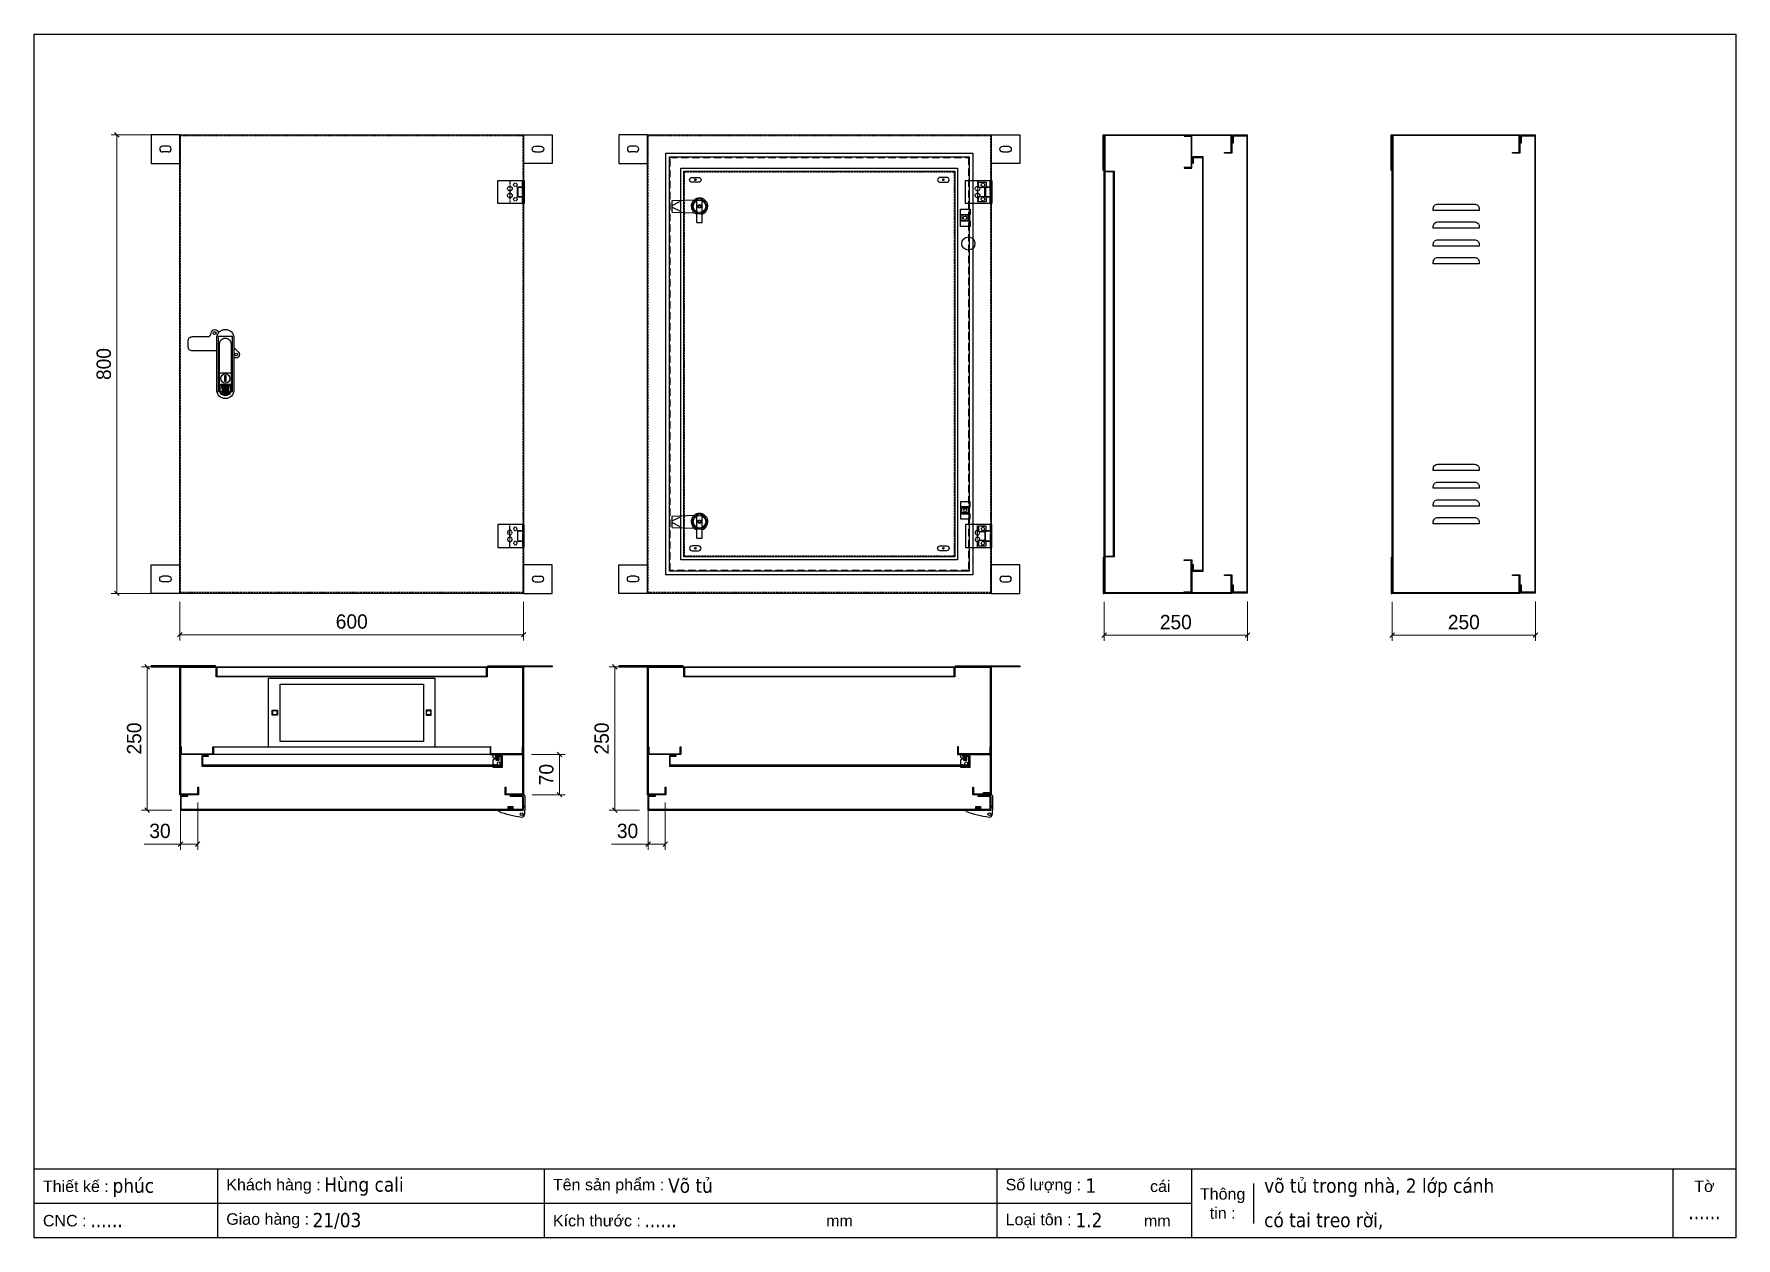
# Model space of a CAD drawing. Header units: millimetres. Extents: x 0 to 2970, y 0 to 2100.
import ezdxf
from ezdxf.enums import TextEntityAlignment as Align

# ---------------------------------------------------------------- set-up
doc = ezdxf.new("R2010")
doc.units = ezdxf.units.MM
doc.linetypes.add('HIDDEN2', pattern=[4.7625, 3.175, -1.5875])
doc.linetypes.add('HIDDENX2', pattern=[19.05, 12.7, -6.35])
for name, color, linetype in [('CNC', 7, 'Continuous'), ('DIM', 253, 'Continuous'), ('HEATER', 1, 'Continuous')]:
    doc.layers.add(name, color=color, linetype=linetype)
doc.styles.add('Arial', font='arial.ttf')
doc.styles.add('Tahoma (Input Text)', font='tahoma.ttf')
doc.dimstyles.new('Dim-25', dxfattribs={"dimtxt": 25, "dimasz": 8, "dimexe": 10, "dimexo": 15, "dimgap": 10, "dimtad": 1, "dimdec": 0, "dimtxsty": 'Standard', "dimblk": 'OBLIQUE', "dimcen": 10, "dimclrd": 5, "dimclre": 5, "dimclrt": 3, "dimazin": 3, "dimtfac": 1, "dimtdec": 0, "dimtmove": 0, "dimatfit": 3, "dimldrblk": 'OBLIQUE', "dimlwd": 9, "dimlwe": 9})

# ---------------------------------------------------------------- blocks, each defined once
blk = doc.blocks.new('khungtenAsean2')
at = {"color": 7}
for p, q in [((2970, -1980), (0, -1980)), ((320, -1980), (320, -2100)), ((890, -1980), (890, -2100)), ((1680, -1980), (1680, -2100)), ((2020, -1980), (2020, -2100)), ((2860, -1980), (2860, -2100)), ((2128.3, -2005), (2128.3, -2075)), ((2020, -2040), (0, -2040))]:
    blk.add_line(p, q, dxfattribs=at)
blk.add_lwpolyline([(0, 0), (2970, 0), (2970, -2100), (0, -2100)], close=True, dxfattribs=at)
at = {"color": 2, "char_height": 20, "style": 'Arial'}
for s, insert, width, attachment_point in [('  Thiết kế :', (0, -2010), 917.634, 4), ('  Khách hàng :', (320, -2010), 917.634, 4), ('  Tên sản phẩm :', (890, -2010), 917.634, 4), ('  Số lượng :', (1680, -2010), 917.634, 4), ('cái', (1947.6, -2010), 917.634, 4), ('Thông\\Ptin :', (2074.2, -2040), 108.311, 5), ('Tờ', (2915, -2010), 110, 5), ('  CNC :', (0, -2070), 917.634, 4), ('  Giao hàng :', (320, -2070), 917.634, 4), ('  Kích thước :', (890, -2070), 917.634, 4), ('mm', (1382.3, -2070), 917.634, 4), ('  Loại tôn :', (1680, -2070), 917.634, 4), ('mm', (1936.9, -2070), 917.634, 4)]:
    blk.add_mtext(s, dxfattribs=dict(at, insert=insert, width=width, attachment_point=attachment_point))
at = {"color": 1, "style": 'Tahoma (Input Text)', "flags": 8}
for tag, p in [('#01', (137.1, -2021.3)), ('#03', (506.6, -2019.3)), ('#05', (1106.6, -2021.3)), ('#07', (1834.7, -2021.3)), ('#09', (2146.7, -2021.3)), ('#02', (98.5, -2081.3)), ('#04', (486.1, -2081.3)), ('#06', (1065.3, -2081.3)), ('#08', (1817.4, -2081.3)), ('#10', (2146.7, -2081.3))]:
    blk.add_attdef(tag, p, '', height=25, dxfattribs=at)
blk.add_attdef('#11', text='', height=25, dxfattribs=at).set_placement((2915, -2067.3), align=Align.CENTER)
blk = doc.blocks.new('Tai treo 2')
at = {"color": 8}
blk.add_line((0, 0), (0, 50), dxfattribs=at)
at = {"color": 2}
for p, q in [((20, 30), (30, 30)), ((20, 20), (30, 20))]:
    blk.add_line(p, q, dxfattribs=at)
at = {"color": 8}
blk.add_lwpolyline([(0, 0), (50, 0), (50, 50), (0, 50)], dxfattribs=at)
at = {"color": 2}
for centre, start, end in [((20, 25), 90, 270), ((30, 25), 270, 90)]:
    blk.add_arc(centre, 5, start, end, dxfattribs=at)
blk = doc.blocks.new('*D1')
at = {"color": 0, "linetype": 'ByBlock', "lineweight": -2}
for p, q in [((148.6, 1920.4), (140.6, 1928.4)), ((140.6, 1128.4), (148.6, 1120.4))]:
    blk.add_line(p, q, dxfattribs=at)
at = {"layer": 'Defpoints', "color": 0, "transparency": 16777216}
for p in [(254.4, 1924.4), (144.6, 1124.4), (254.4, 1124.4)]:
    blk.add_point(p, dxfattribs=at)
at = {"layer": 'DIM', "color": 5, "lineweight": 9, "transparency": 16777216}
for p, q in [((239.4, 1924.4), (134.6, 1924.4)), ((144.6, 1924.4), (144.6, 1124.4)), ((239.4, 1124.4), (134.6, 1124.4))]:
    blk.add_line(p, q, dxfattribs=at)
at = {"layer": 'DIM', "color": 3, "transparency": 16777216, "insert": (121.8, 1524.4), "char_height": 25, "attachment_point": 5, "rotation": 90}
blk.add_mtext('800', dxfattribs=at)
blk = doc.blocks.new('_Oblique')
at = {"color": 0, "linetype": 'ByBlock', "lineweight": -2}
blk.add_line((-0.5, -0.5), (0.5, 0.5), dxfattribs=at)
blk = doc.blocks.new('*D2')
at = {"color": 0, "linetype": 'ByBlock', "lineweight": -2}
for p, q in [((258.4, 1056.3), (250.4, 1048.3)), ((850.4, 1048.3), (858.4, 1056.3))]:
    blk.add_line(p, q, dxfattribs=at)
at = {"layer": 'Defpoints', "color": 0, "transparency": 16777216}
for p in [(254.4, 1124.4), (854.4, 1124.4), (854.4, 1052.3)]:
    blk.add_point(p, dxfattribs=at)
at = {"layer": 'DIM', "color": 5, "lineweight": 9, "transparency": 16777216}
for p, q in [((254.4, 1109.4), (254.4, 1042.3)), ((854.4, 1109.4), (854.4, 1042.3)), ((254.4, 1052.3), (854.4, 1052.3))]:
    blk.add_line(p, q, dxfattribs=at)
at = {"layer": 'DIM', "color": 3, "transparency": 16777216, "insert": (554.4, 1075.1), "char_height": 25, "attachment_point": 5}
blk.add_mtext('600', dxfattribs=at)
blk = doc.blocks.new('HL044-1.3-C')
at = {"color": 1, "linetype": 'HIDDEN2', "ltscale": 0.5}
for p, q in [((-25, 40), (-25, 0)), ((-3, 0), (-3, 40))]:
    blk.add_line(p, q, dxfattribs=at)
at = {"color": 1}
for p, q in [((-12, 29), (0, 29)), ((-12, 11), (-12, 29)), ((0, 11), (-12, 11)), ((-11, 28.5), (0, 28.5)), ((-11, 28.5), (-11, 11.5)), ((0, 11.5), (-11, 11.5))]:
    blk.add_line(p, q, dxfattribs=at)
blk.add_lwpolyline([(-46, 40), (0, 40), (0, 0), (-46, 0)], close=True, dxfattribs=at)
at = {"color": 1, "linetype": 'HIDDEN2', "ltscale": 0.5}
for centre, radius in [((-25, 26), 4), ((-15.5, 32.5), 3), ((-25, 14), 4), ((-15.5, 7.5), 3)]:
    blk.add_circle(centre, radius, dxfattribs=at)
blk = doc.blocks.new('AB301-2-1')
at = {"linetype": 'Continuous'}
h = blk.add_hatch(dxfattribs=at)
h.set_pattern_fill('ACAD_ISO09W100', color=1, scale=0.2)
h.set_pattern_definition([(0, (-368.0181, 398.3814), (0, 1), [4.8, -0.6, 1.2, -0.6, 1.2, -0.6])])
h.paths.add_polyline_path([(-4.1, -88.5, 0.118404), (0, -89.5, 0.118404), (4.1, -88.5), (7, -72), (-7, -72)])
at = {"color": 1, "linetype": 'Continuous'}
for p, q in [((-10, -50.5), (10, -50.5)), ((-7, -72), (7, -72)), ((-7, -72), (-4.1, -88.5)), ((7, -72), (4.1, -88.5))]:
    blk.add_line(p, q, dxfattribs=at)
for points in [[(-15, -12.5), (-57.5, -12.5, -0.414214), (-65, -5), (-65, 5, -0.414214), (-57.5, 12.5), (-30.7, 12.5, 0.414214), (-24.7, 18.5), (-24.7, 18.7)], [(-24.7, 18.7, -0.198912), (-23, 23), (-23, 23, -0.414214), (-14.5, 23), (-11.3, 19.8)], [(15, -6.5), (23, -14.5, -0.414214), (23, -23), (23, -23, -0.381561), (15, -23.4, -0.381561)]]:
    blk.add_lwpolyline(points, format="xyb", dxfattribs=at)
for points in [[(0, 25), (0, 25, -0.414214), (15, 10), (15, -80.5, -0.414214), (0, -95.5), (0, -95.5, -0.414214), (-15, -80.5), (-15, 10, -0.414214)], [(0, 10, -0.414214), (10, 0), (10, -80.5, -0.414214), (0, -90.5, -0.414214), (-10, -80.5), (-10, 0, -0.414214)], [(9, -72.5), (9, -80.5, -0.414214), (0, -89.5, -0.414214), (-9, -80.5), (-9, -72.5, -0.414214), (-7, -70.5), (7, -70.5, -0.414214)]]:
    blk.add_lwpolyline(points, format="xyb", close=True, dxfattribs=at)
at = {"color": 2, "linetype": 'Continuous'}
blk.add_lwpolyline([(-12, 13.3), (12, 13.3), (12, -83.7), (-12, -83.7)], close=True, dxfattribs=at)
at = {"color": 1, "linetype": 'Continuous'}
blk.add_lwpolyline([(-1, -55.5), (1, -55.5), (1, -65.5), (-1, -65.5)], close=True, dxfattribs=at)
for centre, radius in [((-18.7, 18.7), 2.5), ((18.7, -18.7), 2.5), ((0, -60.5), 8)]:
    blk.add_circle(centre, radius, dxfattribs=at)
blk = doc.blocks.new('SDGFGHGHG')
at = {"layer": 'HEATER'}
for p, q in [((860892.9, 570780.5), (860931.6, 570782)), ((860892.9, 570760.5), (860892.9, 570780.5)), ((860892.9, 570771.9), (860906.3, 570778.7)), ((860935.9, 570742), (860935.9, 570784.3)), ((860944.9, 570742), (860944.9, 570784.3)), ((860892.9, 570769.1), (860906.3, 570762.4)), ((860892.9, 570760.5), (860931.6, 570759.1)), ((860937.5, 570771.3), (860939.5, 570771.3)), ((860937.5, 570769.8), (860939.5, 570769.8)), ((860939.5, 570773.5), (860939.5, 570771.3)), ((860939.5, 570769.8), (860939.5, 570767.6)), ((860941.3, 570773.5), (860941.3, 570771.3)), ((860941.3, 570771.3), (860943.4, 570771.3)), ((860941.3, 570769.8), (860941.3, 570767.6)), ((860941.3, 570769.8), (860943.4, 570769.8)), ((860935.9, 570742), (860944.9, 570742))]:
    blk.add_line(p, q, dxfattribs=at)
blk.add_circle((860940.4, 570770.5), 3.08, dxfattribs=at)
blk.add_arc((860940.4, 570770.5), 14.5, 288.08, 251.92, dxfattribs=at)
blk = doc.blocks.new('SĐFHGGH')
at = {"layer": 'HEATER'}
for points in [[(860943.4, 570717), (860943.4, 570718.4), (860937.4, 570718.4), (860937.4, 570717)], [(860928.8, 570702.4), (860927.4, 570702.4), (860927.4, 570708.4), (860928.8, 570708.4)], [(860943.4, 570693.8), (860943.4, 570692.4), (860937.4, 570692.4), (860937.4, 570693.8)], [(860952.1, 570702.4), (860953.4, 570702.4), (860953.4, 570708.4), (860952.1, 570708.4)]]:
    blk.add_lwpolyline(points, dxfattribs=at)
for start, end in [(104.4775, 165.5225), (14.4775, 75.5225), (194.4775, 255.5225), (284.4775, 345.5225)]:
    blk.add_arc((860940.4, 570705.4), 12, start, end, dxfattribs=at)
blk = doc.blocks.new('MS722')
for name, p in [('SDGFGHGHG', (-860940.4, -570770.5)), ('SĐFHGGH', (-860940.4, -570705.4))]:
    blk.add_blockref(name, p)
blk = doc.blocks.new('HL003-2-3')
h = blk.add_hatch()
h.set_pattern_fill('ANSI31', color=2, scale=0.5, style=0)
h.set_pattern_definition([(45, (8435.407, 86016.9664), (-1.122532015, 1.122532015), [])])
h.paths.add_polyline_path([(11, 10), (5, 10), (5, 0), (11, 0)])
at = {"color": 1}
for p, q in [((0, 22), (17, 22)), ((0, 20), (0, 22)), ((0, 20), (15, 20)), ((4, 18), (0, 18)), ((0, 10), (0, 18)), ((0, 10), (8, 3)), ((0, 4), (3.4, 7)), ((0, 0), (0, 4)), ((16, 0), (0, 0)), ((4, 20), (4, 18)), ((17, 3), (8, 3)), ((15, 20), (15, 3)), ((16, 3), (16, 0)), ((17, 22), (17, 3))]:
    blk.add_line(p, q, dxfattribs=at)
at = {"color": 2}
blk.add_lwpolyline([(5, 10), (11, 10), (11, 0), (5, 0)], close=True, dxfattribs=at)
at = {"color": 1}
blk.add_circle((10, 16), 3, dxfattribs=at)
blk.add_circle((10, 16), 3, dxfattribs=at)
blk = doc.blocks.new('HL044-1.3-B')
h = blk.add_hatch()
h.set_pattern_fill('ANSI31', color=1, scale=0.3, style=0)
h.set_pattern_definition([(45, (-80982.31925, -42991.2648), (-0.673519209, 0.673519209), [])])
h.paths.add_polyline_path([(-15.5, 27), (-15.5, 24), (-9.5, 24), (-9.5, 27)])
at = {"color": 1}
for p, q in [((0, 0), (-43, 0)), ((-43, 0), (-43, -2)), ((-25, 6.5), (-25, 0)), ((-25, 6.5), (-19, 5.9)), ((-25, 5.5), (-19, 4.9)), ((-25, 4.5), (-19, 3.9)), ((-25, 3.5), (-19, 2.9)), ((-25, 2.5), (-19, 1.9)), ((-25, 1.5), (-19, 0.9)), ((-25, 0.5), (-19.7, 0)), ((-22, 24), (-22, 27)), ((-22, 27), (1, 27)), ((-1, 24), (-22, 24)), ((-19, 6.5), (-19, 0)), ((-15.5, 24), (-15.5, 27)), ((-9.5, 24), (-9.5, 27)), ((0, 23), (0, 0)), ((0, 7.5), (3, 7.5)), ((0, 6), (3, 6)), ((3, 25), (3, 0)), ((3, -6.5), (3, 0))]:
    blk.add_line(p, q, dxfattribs=at)
blk.add_lwpolyline([(-26, 6.5), (-18, 6.5), (-18, 0), (-26, 0)], close=True, dxfattribs=at)
blk.add_circle((-2.3, -7), 2.55, dxfattribs=at)
for centre, radius, start, end in [((-1, 23), 1, 0, 90), ((1, 25), 2, 0, 90), ((15.4, 147.7), 160.7, 248.6705, 263.5901), ((-2.5, -6.5), 5.5, 270, 0)]:
    blk.add_arc(centre, radius, start, end, dxfattribs=at)
blk = doc.blocks.new('HL003-2-2')
at = {"color": 1}
for p, q in [((15, 21), (15, 12)), ((15, -9), (15, 0)), ((16, 12), (17, 12)), ((16, 0), (17, 0))]:
    blk.add_line(p, q, dxfattribs=at)
blk.add_lwpolyline([(17, 0), (17, -9), (0, -9), (0, 21), (17, 21), (17, 12)], dxfattribs=at)
blk.add_lwpolyline([(0, 12), (16, 12), (16, 0), (0, 0)], close=True, dxfattribs=at)
blk.add_circle((8, 6), 3, dxfattribs=at)
blk = doc.blocks.new('*D3')
at = {"color": 0, "linetype": 'ByBlock', "lineweight": -2}
for p, q in [((1871.5, 1055.3), (1863.5, 1047.3)), ((2113.5, 1047.3), (2121.5, 1055.3))]:
    blk.add_line(p, q, dxfattribs=at)
at = {"layer": 'Defpoints', "color": 0, "transparency": 16777216}
for p in [(1867.5, 1124.4), (2117.5, 1125.4), (2117.5, 1051.3)]:
    blk.add_point(p, dxfattribs=at)
at = {"layer": 'DIM', "color": 5, "lineweight": 9, "transparency": 16777216}
for p, q in [((1867.5, 1109.4), (1867.5, 1041.3)), ((2117.5, 1110.4), (2117.5, 1041.3)), ((1867.5, 1051.3), (2117.5, 1051.3))]:
    blk.add_line(p, q, dxfattribs=at)
at = {"layer": 'DIM', "color": 3, "transparency": 16777216, "insert": (1992.5, 1074.1), "char_height": 25, "attachment_point": 5}
blk.add_mtext('250', dxfattribs=at)
blk = doc.blocks.new('*D4')
at = {"color": 0, "linetype": 'ByBlock', "lineweight": -2}
for p, q in [((1075.6, 691.1), (1067.6, 683.1)), ((1097.6, 683.1), (1105.6, 691.1))]:
    blk.add_line(p, q, dxfattribs=at)
at = {"layer": 'Defpoints', "color": 0, "transparency": 16777216}
for p in [(1071.6, 774.4), (1101.6, 774.4), (1071.6, 687.1)]:
    blk.add_point(p, dxfattribs=at)
at = {"layer": 'DIM', "color": 5, "lineweight": 9, "transparency": 16777216}
for p, q in [((1071.6, 759.4), (1071.6, 677.1)), ((1101.6, 759.4), (1101.6, 677.1)), ((1071.6, 687.1), (1007.9, 687.1)), ((1101.6, 687.1), (1071.6, 687.1))]:
    blk.add_line(p, q, dxfattribs=at)
at = {"layer": 'DIM', "color": 3, "transparency": 16777216, "insert": (1035.7, 709.9), "char_height": 25, "attachment_point": 5}
blk.add_mtext('30', dxfattribs=at)
blk = doc.blocks.new('ovan8.5x20')
at = {"layer": 'CNC', "color": 2, "lineweight": -3}
for p, q in [((5.7, 4.2), (-5.8, 4.2)), ((-5.8, -4.2), (5.7, -4.2))]:
    blk.add_line(p, q, dxfattribs=at)
for centre, start, end in [((-5.8, 0), 90, 270), ((5.7, 0), 270, 90)]:
    blk.add_arc(centre, 4.25, start, end, dxfattribs=at)
blk = doc.blocks.new('*D5')
at = {"color": 0, "linetype": 'ByBlock', "lineweight": -2}
for p, q in [((1017.5, 992.2), (1009.5, 1000.2)), ((1009.5, 750.2), (1017.5, 742.2))]:
    blk.add_line(p, q, dxfattribs=at)
at = {"layer": 'Defpoints', "color": 0, "ltscale": 3, "transparency": 16777216}
for p in [(1070.4, 996.2), (1013.5, 746.2), (1071.4, 746.2)]:
    blk.add_point(p, dxfattribs=at)
at = {"layer": 'DIM', "color": 5, "lineweight": 9, "ltscale": 3, "transparency": 16777216}
for p, q in [((1055.4, 996.2), (1003.5, 996.2)), ((1013.5, 996.2), (1013.5, 746.2)), ((1056.4, 746.2), (1003.5, 746.2))]:
    blk.add_line(p, q, dxfattribs=at)
at = {"layer": 'DIM', "color": 3, "ltscale": 3, "transparency": 16777216, "insert": (990.7, 871.2), "char_height": 25, "attachment_point": 5, "rotation": 90}
blk.add_mtext('250', dxfattribs=at)
blk = doc.blocks.new('*D6')
at = {"color": 0, "linetype": 'ByBlock', "lineweight": -2}
for p, q in [((259.6, 691.1), (251.6, 683.1)), ((281.6, 683.1), (289.6, 691.1))]:
    blk.add_line(p, q, dxfattribs=at)
at = {"layer": 'Defpoints', "color": 0, "transparency": 16777216}
for p in [(255.6, 774.4), (285.6, 774.4), (255.6, 687.1)]:
    blk.add_point(p, dxfattribs=at)
at = {"layer": 'DIM', "color": 5, "lineweight": 9, "transparency": 16777216}
for p, q in [((255.6, 759.4), (255.6, 677.1)), ((285.6, 759.4), (285.6, 677.1)), ((255.6, 687.1), (191.9, 687.1)), ((285.6, 687.1), (255.6, 687.1))]:
    blk.add_line(p, q, dxfattribs=at)
at = {"layer": 'DIM', "color": 3, "transparency": 16777216, "insert": (219.8, 709.9), "char_height": 25, "attachment_point": 5}
blk.add_mtext('30', dxfattribs=at)
blk = doc.blocks.new('*D7')
at = {"color": 0, "linetype": 'ByBlock', "lineweight": -2}
for p, q in [((201.5, 992.2), (193.5, 1000.2)), ((193.5, 750.2), (201.5, 742.2))]:
    blk.add_line(p, q, dxfattribs=at)
at = {"layer": 'Defpoints', "color": 0, "ltscale": 3, "transparency": 16777216}
for p in [(254.4, 996.2), (197.5, 746.2), (255.4, 746.2)]:
    blk.add_point(p, dxfattribs=at)
at = {"layer": 'DIM', "color": 5, "lineweight": 9, "ltscale": 3, "transparency": 16777216}
for p, q in [((239.4, 996.2), (187.5, 996.2)), ((197.5, 996.2), (197.5, 746.2)), ((240.4, 746.2), (187.5, 746.2))]:
    blk.add_line(p, q, dxfattribs=at)
at = {"layer": 'DIM', "color": 3, "ltscale": 3, "transparency": 16777216, "insert": (174.8, 871.2), "char_height": 25, "attachment_point": 5, "rotation": 90}
blk.add_mtext('250', dxfattribs=at)
blk = doc.blocks.new('*D8')
at = {"color": 0, "linetype": 'ByBlock', "lineweight": -2}
for p, q in [((920.9, 839.2), (912.9, 847.2)), ((912.9, 777.2), (920.9, 769.2))]:
    blk.add_line(p, q, dxfattribs=at)
at = {"layer": 'Defpoints', "color": 0, "ltscale": 3, "transparency": 16777216}
for p in [(853.2, 843.2), (916.9, 843.2), (854.4, 773.2)]:
    blk.add_point(p, dxfattribs=at)
at = {"layer": 'DIM', "color": 5, "lineweight": 9, "ltscale": 3, "transparency": 16777216}
for p, q in [((868.2, 843.2), (926.9, 843.2)), ((916.9, 773.2), (916.9, 843.2)), ((869.4, 773.2), (926.9, 773.2))]:
    blk.add_line(p, q, dxfattribs=at)
at = {"layer": 'DIM', "color": 3, "ltscale": 3, "transparency": 16777216, "insert": (894.1, 808.2), "char_height": 25, "attachment_point": 5, "rotation": 90}
blk.add_mtext('70', dxfattribs=at)
blk = doc.blocks.new('*D9')
at = {"color": 0, "linetype": 'ByBlock', "lineweight": -2}
for p, q in [((2374.1, 1055.3), (2366.1, 1047.3)), ((2616.1, 1047.3), (2624.1, 1055.3))]:
    blk.add_line(p, q, dxfattribs=at)
at = {"layer": 'Defpoints', "color": 0, "transparency": 16777216}
for p in [(2370.1, 1124.4), (2620.1, 1125.4), (2620.1, 1051.3)]:
    blk.add_point(p, dxfattribs=at)
at = {"layer": 'DIM', "color": 5, "lineweight": 9, "transparency": 16777216}
for p, q in [((2370.1, 1109.4), (2370.1, 1041.3)), ((2620.1, 1110.4), (2620.1, 1041.3)), ((2370.1, 1051.3), (2620.1, 1051.3))]:
    blk.add_line(p, q, dxfattribs=at)
at = {"layer": 'DIM', "color": 3, "transparency": 16777216, "insert": (2495.1, 1074.1), "char_height": 25, "attachment_point": 5}
blk.add_mtext('250', dxfattribs=at)

msp = doc.modelspace()

# ---------------------------------------------------------------- linework, layer by layer
at = {"ltscale": 3}
for p, q in [((1653.9, 773.2), (1659.9, 773.2)), ((1656.9, 773.2), (1656.9, 777.3)), ((1656.9, 777.3), (1669.2, 777.3))]:
    msp.add_line(p, q, dxfattribs=at)
at = {"color": 7}
for points in [[(254.4, 1924.4), (854.4, 1924.4), (854.4, 1124.4), (254.4, 1124.4)], [(1070.4, 1924.4), (1670.4, 1924.4), (1670.4, 1124.4), (1070.4, 1124.4)], [(2077.3, 1893.2), (2089.3, 1893.2), (2089.3, 1923.2), (1868.7, 1923.2), (1868.7, 1125.6), (2089.3, 1125.6), (2089.3, 1155.6), (2077.3, 1155.6), (2077.3, 1156.8), (2090.5, 1156.8), (2090.5, 1124.4), (1867.5, 1124.4), (1867.5, 1924.4), (2090.5, 1924.4), (2090.5, 1892), (2077.3, 1892)], [(2093.3, 1910.2), (2093.3, 1922.2), (2116.3, 1922.2), (2116.3, 1126.6), (2093.3, 1126.6), (2093.3, 1138.6), (2092.1, 1138.6), (2092.1, 1125.4), (2117.5, 1125.4), (2117.5, 1923.4), (2092.1, 1923.4), (2092.1, 1910.2)], [(2579.9, 1893.2), (2591.9, 1893.2), (2591.9, 1923.2), (2371.3, 1923.2), (2371.3, 1125.6), (2591.9, 1125.6), (2591.9, 1155.6), (2579.9, 1155.6), (2579.9, 1156.8), (2593.1, 1156.8), (2593.1, 1124.4), (2370.1, 1124.4), (2370.1, 1924.4), (2593.1, 1924.4), (2593.1, 1892), (2579.9, 1892)], [(2595.9, 1910.2), (2595.9, 1922.2), (2618.9, 1922.2), (2618.9, 1126.6), (2595.9, 1126.6), (2595.9, 1138.6), (2594.7, 1138.6), (2594.7, 1125.4), (2620.1, 1125.4), (2620.1, 1923.4), (2594.7, 1923.4), (2594.7, 1910.2)], [(1102.8, 1892), (1638, 1892), (1638, 1156.8), (1102.8, 1156.8)], [(823.2, 786.4), (823.2, 774.4), (853.2, 774.4), (853.2, 995), (255.6, 995), (255.6, 774.4), (285.6, 774.4), (285.6, 786.4), (286.8, 786.4), (286.8, 773.2), (254.4, 773.2), (254.4, 996.2), (854.4, 996.2), (854.4, 773.2), (822, 773.2), (822, 786.4)], [(319.2, 995), (319.2, 980), (789.6, 980), (789.6, 995), (790.8, 995), (790.8, 978.8), (318, 978.8), (318, 995)], [(1639.2, 786.4), (1639.2, 774.4), (1669.2, 774.4), (1669.2, 995), (1071.6, 995), (1071.6, 774.4), (1101.6, 774.4), (1101.6, 786.4), (1102.8, 786.4), (1102.8, 773.2), (1070.4, 773.2), (1070.4, 996.2), (1670.4, 996.2), (1670.4, 773.2), (1638, 773.2), (1638, 786.4)], [(409.4, 976.2), (699.4, 976.2), (699.4, 856.2), (409.4, 856.2)], [(840.2, 770.4), (852.2, 770.4), (852.2, 747.4), (256.6, 747.4), (256.6, 770.4), (268.6, 770.4), (268.6, 771.6), (255.4, 771.6), (255.4, 746.2), (853.4, 746.2), (853.4, 771.6), (840.2, 771.6)], [(1656.2, 770.4), (1668.2, 770.4), (1668.2, 747.4), (1072.6, 747.4), (1072.6, 770.4), (1084.6, 770.4), (1084.6, 771.6), (1071.4, 771.6), (1071.4, 746.2), (1669.4, 746.2), (1669.4, 771.6), (1656.2, 771.6)]]:
    msp.add_lwpolyline(points, close=True, dxfattribs=at)
at = {"color": 7, "linetype": 'HIDDEN2'}
for points in [[(255.6, 1923.2), (853.2, 1923.2), (853.2, 1125.6), (255.6, 1125.6)], [(1071.6, 1923.2), (1669.2, 1923.2), (1669.2, 1125.6), (1071.6, 1125.6)]]:
    msp.add_lwpolyline(points, close=True, dxfattribs=at)
at = {"color": 8}
for points in [[(1865.5, 1862.1), (1865.5, 1924.4), (1867.5, 1924.4), (1867.5, 1862.1)], [(2368.1, 1862.1), (2368.1, 1924.4), (2370.1, 1924.4), (2370.1, 1862.1)], [(1865.5, 1186.7), (1865.5, 1124.4), (1867.5, 1124.4), (1867.5, 1186.7)], [(2368.1, 1186.7), (2368.1, 1124.4), (2370.1, 1124.4), (2370.1, 1186.7)], [(316.7, 998.2), (204.4, 998.2), (204.4, 996.2), (316.7, 996.2)], [(792.1, 998.2), (904.4, 998.2), (904.4, 996.2), (792.1, 996.2)], [(1132.7, 998.2), (1020.4, 998.2), (1020.4, 996.2), (1132.7, 996.2)], [(1608.1, 998.2), (1720.4, 998.2), (1720.4, 996.2), (1608.1, 996.2)]]:
    msp.add_lwpolyline(points, close=True, dxfattribs=at)
at = {"color": 3}
for points in [[(2007.3, 1922), (2019.3, 1922), (2019.3, 1867), (2007.3, 1867), (2007.3, 1865.8), (2020.5, 1865.8), (2020.5, 1923.2), (2007.3, 1923.2)], [(1129, 1865.8), (1611.8, 1865.8), (1611.8, 1183), (1129, 1183)], [(2007.3, 1126.8), (2019.3, 1126.8), (2019.3, 1181.8), (2007.3, 1181.8), (2007.3, 1183), (2020.5, 1183), (2020.5, 1125.6), (2007.3, 1125.6)], [(256.8, 856.4), (256.8, 844.4), (311.8, 844.4), (311.8, 856.4), (313, 856.4), (313, 843.2), (255.6, 843.2), (255.6, 856.4)], [(313, 856.4), (795.8, 856.4), (795.8, 843.2), (313, 843.2)], [(852, 856.4), (852, 844.4), (797, 844.4), (797, 856.4), (795.8, 856.4), (795.8, 843.2), (853.2, 843.2), (853.2, 856.4)], [(1072.8, 856.4), (1072.8, 844.4), (1127.8, 844.4), (1127.8, 856.4), (1129, 856.4), (1129, 843.2), (1071.6, 843.2), (1071.6, 856.4)], [(1668, 856.4), (1668, 844.4), (1613, 844.4), (1613, 856.4), (1611.8, 856.4), (1611.8, 843.2), (1669.2, 843.2), (1669.2, 856.4)]]:
    msp.add_lwpolyline(points, close=True, dxfattribs=at)
at = {"color": 6}
for points in [[(1109.1, 1885.7), (1631.7, 1885.7), (1631.7, 1163.1), (1109.1, 1163.1)], [(2023.3, 1874.5), (2023.3, 1884.5), (2039.3, 1884.5), (2039.3, 1164.3), (2023.3, 1164.3), (2023.3, 1174.3), (2022.1, 1174.3), (2022.1, 1163.1), (2040.5, 1163.1), (2040.5, 1885.7), (2022.1, 1885.7), (2022.1, 1874.5)], [(804.5, 840.4), (814.5, 840.4), (814.5, 824.4), (294.3, 824.4), (294.3, 840.4), (304.3, 840.4), (304.3, 841.6), (293.1, 841.6), (293.1, 823.2), (815.7, 823.2), (815.7, 841.6), (804.5, 841.6)], [(1620.5, 840.4), (1630.5, 840.4), (1630.5, 824.4), (1110.3, 824.4), (1110.3, 840.4), (1120.3, 840.4), (1120.3, 841.6), (1109.1, 841.6), (1109.1, 823.2), (1631.7, 823.2), (1631.7, 841.6), (1620.5, 841.6)]]:
    msp.add_lwpolyline(points, close=True, dxfattribs=at)
at = {"color": 6, "linetype": 'HIDDENX2'}
msp.add_lwpolyline([(1110.3, 1884.5), (1630.5, 1884.5), (1630.5, 1164.3), (1110.3, 1164.3)], close=True, dxfattribs=at)
at = {"color": 1}
for points in [[(1134, 1860.8), (1606.8, 1860.8), (1606.8, 1188), (1134, 1188)], [(1868.7, 1189.2), (1883.7, 1189.2), (1883.7, 1859.6), (1868.7, 1859.6), (1868.7, 1860.8), (1884.9, 1860.8), (1884.9, 1188), (1868.7, 1188)], [(1135.2, 995), (1135.2, 980), (1605.6, 980), (1605.6, 995), (1606.8, 995), (1606.8, 978.8), (1134, 978.8), (1134, 995)]]:
    msp.add_lwpolyline(points, close=True, dxfattribs=at)
at = {"color": 1, "linetype": 'HIDDEN2'}
msp.add_lwpolyline([(1135.2, 1859.6), (1605.6, 1859.6), (1605.6, 1189.2), (1135.2, 1189.2)], close=True, dxfattribs=at)
at = {"color": 2}
for points in [[(1648.4, 1841.4), (1661.4, 1841.4), (1661.4, 1832.4), (1648.4, 1832.4)], [(1648.4, 1816.4), (1661.4, 1816.4), (1661.4, 1807.4), (1648.4, 1807.4)], [(1630.2, 1784), (1619.2, 1784), (1619.2, 1775), (1630.2, 1775)], [(1630.2, 1264.8), (1619.2, 1264.8), (1619.2, 1273.8), (1630.2, 1273.8)], [(1648.4, 1232.4), (1661.4, 1232.4), (1661.4, 1241.4), (1648.4, 1241.4)], [(1648.4, 1207.4), (1661.4, 1207.4), (1661.4, 1216.4), (1648.4, 1216.4)], [(429.4, 966.2), (679.4, 966.2), (679.4, 866.2), (429.4, 866.2)], [(424.7, 911.7), (415.7, 911.7), (415.7, 920.7), (424.7, 920.7)], [(684.2, 911.7), (693.2, 911.7), (693.2, 920.7), (684.2, 920.7)]]:
    msp.add_lwpolyline(points, close=True, dxfattribs=at)
for points in [[(2449.8, 1803.2), (2513.8, 1803.2, -0.414214), (2521.8, 1795.2), (2521.8, 1792.2), (2441.8, 1792.2), (2441.8, 1795.2, -0.414214)], [(2449.8, 1772.2), (2513.8, 1772.2, -0.414214), (2521.8, 1764.2), (2521.8, 1761.2), (2441.8, 1761.2), (2441.8, 1764.2, -0.414214)], [(2449.8, 1741.2), (2513.8, 1741.2, -0.414214), (2521.8, 1733.2), (2521.8, 1730.2), (2441.8, 1730.2), (2441.8, 1733.2, -0.414214)], [(2449.8, 1710.2), (2513.8, 1710.2, -0.414214), (2521.8, 1702.2), (2521.8, 1699.2), (2441.8, 1699.2), (2441.8, 1702.2, -0.414214)], [(2449.8, 1349.6), (2513.8, 1349.6, -0.414214), (2521.8, 1341.6), (2521.8, 1338.6), (2441.8, 1338.6), (2441.8, 1341.6, -0.414214)], [(2449.8, 1318.6), (2513.8, 1318.6, -0.414214), (2521.8, 1310.6), (2521.8, 1307.6), (2441.8, 1307.6), (2441.8, 1310.6, -0.414214)], [(2449.8, 1287.6), (2513.8, 1287.6, -0.414214), (2521.8, 1279.6), (2521.8, 1276.6), (2441.8, 1276.6), (2441.8, 1279.6, -0.414214)], [(2449.8, 1256.6), (2513.8, 1256.6, -0.414214), (2521.8, 1248.6), (2521.8, 1245.6), (2441.8, 1245.6), (2441.8, 1248.6, -0.414214)]]:
    msp.add_lwpolyline(points, format="xyb", close=True, dxfattribs=at)
for centre, radius in [((1154, 1845.8), 1.5), ((1586.8, 1845.8), 1.5), ((1161.3, 1799.5), 11), ((1161.3, 1249.3), 11), ((1154, 1203), 1.5), ((1586.8, 1203), 1.5)]:
    msp.add_circle(centre, radius, dxfattribs=at)
at = {"color": 2, "ltscale": 3}
msp.add_circle((1630.5, 1734.5), 11.5, dxfattribs=at)
at = {"color": 7}
for centre in [(420.2, 916.2), (688.7, 916.2)]:
    msp.add_circle(centre, 4, dxfattribs=at)

# ---------------------------------------------------------------- block references
ref = msp.add_blockref('khungtenAsean2', (0, 2100), dxfattribs=at)
ref.add_attrib('#11', '......', dxfattribs={"color": 1, "height": 25, "style": 'Tahoma (Input Text)'}).set_placement((2915, 32.7), align=Align.CENTER)
ref.add_attrib('#09', 'võ tủ trong nhà, 2 lớp cánh', (2146.7, 78.7), dxfattribs={"color": 1, "height": 25, "style": 'Tahoma (Input Text)'})
ref.add_attrib('#10', 'có tai treo rời,', (2146.7, 18.7), dxfattribs={"color": 1, "height": 25, "style": 'Tahoma (Input Text)'})
ref.add_attrib('#08', '1.2', (1817.4, 18.7), dxfattribs={"color": 1, "height": 25, "style": 'Tahoma (Input Text)'})
ref.add_attrib('#07', '1', (1834.7, 78.7), dxfattribs={"color": 1, "height": 25, "style": 'Tahoma (Input Text)'})
ref.add_attrib('#06', '......', (1065.3, 18.7), dxfattribs={"color": 1, "height": 25, "style": 'Tahoma (Input Text)'})
ref.add_attrib('#05', 'Võ tủ', (1106.6, 78.7), dxfattribs={"color": 1, "height": 25, "style": 'Tahoma (Input Text)'})
ref.add_attrib('#04', '21/03', (486.1, 18.7), dxfattribs={"color": 1, "height": 25, "style": 'Tahoma (Input Text)'})
ref.add_attrib('#03', 'Hùng cali', (506.6, 80.7), dxfattribs={"color": 1, "height": 25, "style": 'Tahoma (Input Text)'})
ref.add_attrib('#02', '......', (98.5, 18.7), dxfattribs={"color": 1, "height": 25, "style": 'Tahoma (Input Text)'})
ref.add_attrib('#01', 'phúc', (137.1, 78.7), dxfattribs={"color": 1, "height": 25, "style": 'Tahoma (Input Text)'})
at = {"color": 0, "rotation": 180}
for p in [(254.4, 1924.4), (1070.4, 1924.4)]:
    msp.add_blockref('Tai treo 2', p, dxfattribs=at)
at = {"color": 0, "xscale": -1, "rotation": 180}
for p in [(854.4, 1924.4), (1670.4, 1924.4)]:
    msp.add_blockref('Tai treo 2', p, dxfattribs=at)
at = {"color": 7}
for name, p in [('HL044-1.3-C', (855.4, 1804.4)), ('HL044-1.3-C', (1671.4, 1804.4)), ('MS722', (1161.3, 1799.5)), ('HL003-2-2', (1616.7, 1773.5)), ('AB301-2-1', (333.8, 1559.7)), ('MS722', (1161.3, 1249.3)), ('HL044-1.3-B', (853.4, 746.2)), ('HL044-1.3-B', (1669.4, 746.2))]:
    msp.add_blockref(name, p, dxfattribs=at)
at = {"color": 7, "xscale": -1, "rotation": 180}
for name, p in [('HL003-2-2', (1616.7, 1275.3)), ('HL044-1.3-C', (855.4, 1244.4)), ('HL044-1.3-C', (1671.4, 1244.4)), ('HL003-2-3', (800.7, 843.2)), ('HL003-2-3', (1616.7, 843.2))]:
    msp.add_blockref(name, p, dxfattribs=at)
at = {"color": 0, "xscale": -1}
for p in [(254.4, 1124.4), (1070.4, 1124.4)]:
    msp.add_blockref('Tai treo 2', p, dxfattribs=at)
at = {"color": 0}
for p in [(854.4, 1124.4), (1670.4, 1124.4)]:
    msp.add_blockref('Tai treo 2', p, dxfattribs=at)
at = {"layer": 'CNC', "lineweight": -3, "xscale": -1, "rotation": 180}
msp.add_blockref('ovan8.5x20', (1154, 1845.8), dxfattribs=at)
at = {"layer": 'CNC', "lineweight": -3, "rotation": 180}
msp.add_blockref('ovan8.5x20', (1586.8, 1845.8), dxfattribs=at)
at = {"layer": 'CNC', "lineweight": -3}
msp.add_blockref('ovan8.5x20', (1154, 1203), dxfattribs=at)
at = {"layer": 'CNC', "lineweight": -3, "xscale": -1}
msp.add_blockref('ovan8.5x20', (1586.8, 1203), dxfattribs=at)

# ---------------------------------------------------------------- dimensions: what is measured, and where the dimension line sits
at = {"layer": 'DIM', "color": 7}
dim = msp.add_linear_dim(base=(144.6, 1124.4), p1=(254.4, 1924.4), p2=(254.4, 1124.4), angle=90, dimstyle='Dim-25', dxfattribs=at)
dim.commit()
dim.dimension.update_dxf_attribs({"geometry": '*D1', "text_midpoint": (121.8, 1524.4)})
for base, p1, p2, picture, middle in [((854.4, 1052.3), (254.4, 1124.4), (854.4, 1124.4), '*D2', (554.4, 1075.1)), ((2117.5, 1051.3), (1867.5, 1124.4), (2117.5, 1125.4), '*D3', (1992.5, 1074.1)), ((2620.1, 1051.3), (2370.1, 1124.4), (2620.1, 1125.4), '*D9', (2495.1, 1074.1)), ((255.6, 687.1), (285.6, 774.4), (255.6, 774.4), '*D6', (219.8, 709.9)), ((1071.6, 687.1), (1101.6, 774.4), (1071.6, 774.4), '*D4', (1035.7, 709.9))]:
    dim = msp.add_linear_dim(base=base, p1=p1, p2=p2, dimstyle='Dim-25', dxfattribs=at)
    dim.commit()
    dim.dimension.update_dxf_attribs({"geometry": picture, "text_midpoint": middle})
at = {"layer": 'DIM', "color": 7, "ltscale": 3}
for base, p1, p2, picture, middle in [((197.5, 746.2), (254.4, 996.2), (255.4, 746.2), '*D7', (174.8, 871.2)), ((1013.5, 746.2), (1070.4, 996.2), (1071.4, 746.2), '*D5', (990.7, 871.2)), ((916.9, 843.2), (854.4, 773.2), (853.2, 843.2), '*D8', (894.1, 808.2))]:
    dim = msp.add_linear_dim(base=base, p1=p1, p2=p2, angle=90, dimstyle='Dim-25', dxfattribs=at)
    dim.commit()
    dim.dimension.update_dxf_attribs({"geometry": picture, "text_midpoint": middle})

doc.saveas('drawing.dxf')
